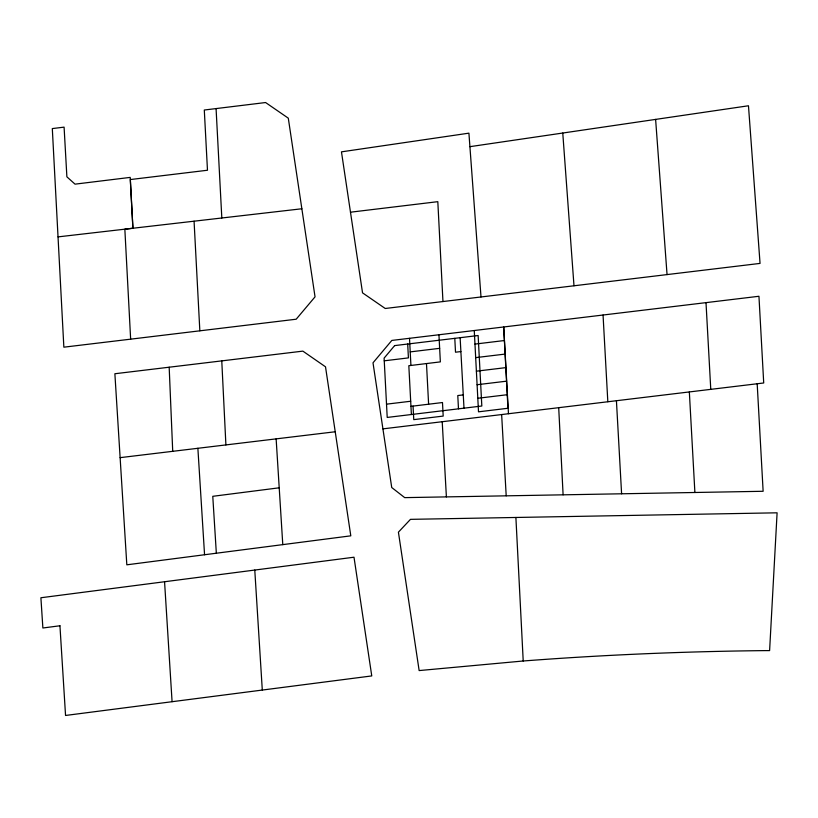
<?xml version="1.0" encoding="UTF-8"?>
<svg xmlns="http://www.w3.org/2000/svg" width="818" height="818" viewBox="0 0 818 818"><rect width="100%" height="100%" fill="white"/><g stroke="black" fill="none" stroke-linecap="round" stroke-linejoin="round"><path stroke-width="1.23" d="M469.921 146.667L748.47 105.767L760.045 263.406L385.237 308.488L362.538 292.854L341.464 151.851L468.918 133.16L481.004 296.975M204.561 554.747L126.821 564.819L114.878 373.744L302.864 351.126L325.513 366.822L350.799 535.831L204.561 554.747L197.874 448.284M279.224 487.804L212.772 496.311L216.341 553.224M350.472 212.199L437.814 201.668L442.957 301.545M130.645 339.163L296.188 319.214L315.042 296.852L288.294 118.17L265.594 102.536L204.296 110.021L207.475 170.246L130.318 179.561L132.915 228.253L124.847 229.193L130.645 339.163L63.855 347.18L52.311 128.579L64.09 127.138L66.882 176.821L75.031 184.152L130.205 177.394L132.915 228.253M410.217 351.893L439.655 348.335M474.972 344.092L504.409 340.533M384.245 360.82L408.417 357.895L407.691 344.03M460.882 351.566L455.514 352.21L454.788 338.345M475.677 357.63L505.115 354.082M476.393 371.178L505.821 367.63M477.099 384.726L506.536 381.178M386.515 404.164L410.687 401.249M463.274 394.9L457.783 395.554L458.479 408.836M410.953 406.341L442.487 402.538L443.192 416.086L413.755 419.634L413.049 406.086M477.804 398.274L507.242 394.716M120.113 457.651L335.227 431.761M382.906 428.867L763.715 382.977L758.951 296.269L391.822 340.431L373.008 362.814L391.73 487.518L404.705 497.63L763.133 491.281L757.182 383.765M58.027 236.883L301.862 208.764M523.213 660.995L419.143 670.576L398.417 532.17L410.472 519.348L777.1 512.814L769.605 650.607L765.27 650.607C684.492 651.435 603.756 654.829 523.213 660.995L515.892 517.467M655.617 119.397L667.048 274.592M562.764 133.037L573.991 285.789M276.136 438.867L282.783 544.635M254.776 570.054L262.292 689.973M164.561 581.741L172.077 701.66M689.339 391.934L694.891 492.497M616.424 400.697L621.598 493.786M501.639 414.521L506.199 495.831M442.211 421.679L446.393 496.894M706.006 302.64L710.77 389.358M603.05 315.032L607.825 401.73M508.469 413.704L503.704 326.995L507.947 408.264L478.51 411.822L474.266 330.544M460.125 337.701L464 408.172M438.939 334.797L440.36 361.883L408.826 365.707L411.382 414.521M426.485 363.57L428.612 404.215M409.511 338.345L410.922 365.441M216.075 108.579L221.821 217.997M194.071 221.197L199.837 330.809M558.704 407.65L563.101 494.829M221.77 360.881L225.901 444.92M169.173 367.221L172.721 451.321M394.634 345.605L384.112 358.131L387.211 417.436L481.822 406.014L478.141 335.523L394.634 345.605M59.939 625.77L42.873 627.999L40.9 597.754L354 557.211L371.761 675.924L65.552 715.464L59.939 625.77"/></g></svg>
